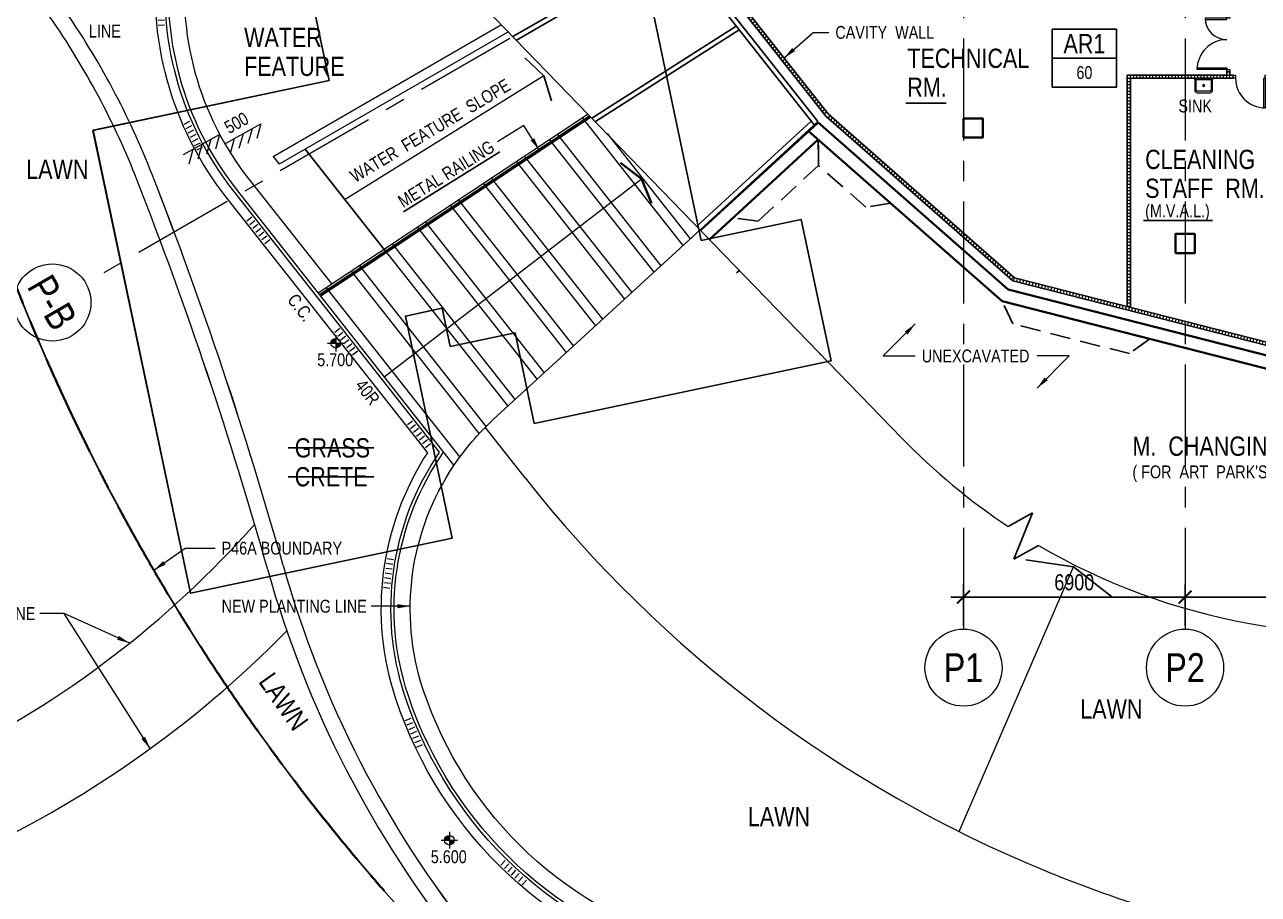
# Model space of a CAD drawing. Header units: millimetres. Extents: x 833576263 to 1668046980, y 817519639 to 1636103653.
# Drawn here: x 834050248 to 834088673, y 817982911 to 818009994 of the extents above; entities that cross this region are included whole.
import ezdxf
from ezdxf.enums import TextEntityAlignment as Align

# ---------------------------------------------------------------- set-up
doc = ezdxf.new("R2010")
doc.units = ezdxf.units.MM
doc.header["$LTSCALE"] = 100
doc.header["$MEASUREMENT"] = 0
for name, pattern in [('C160$0$DASHED', [19.05, 12.7, -6.35]), ('R_P_Grid$0$CENTER', [50.8, 31.75, -6.35, 6.35, -6.35]), ('R_P_LG$0$HIDDEN', [9.525, 6.35, -3.175])]:
    doc.linetypes.add(name, pattern=pattern)
doc.layers.get('Defpoints').update_dxf_attribs({"color": 170})
for name, color, linetype, lineweight in [('C160$0$DLN_TRAFFIC SIGN', 6, 'Continuous', 18), ('C160$0$PAV-secondary path-b', 6, 'Continuous', 18), ('R_P_Grid$0$RDA0251-PARK', 7, 'R_P_Grid$0$CENTER', 18), ('R_P_Grid$0$RDA0311-PARK', 7, 'Continuous', 25), ('R_P_Grid$0$RDA9101_P46A', 2, 'R_P_Grid$0$CENTER', 35), ('R_P_LG$0$4-LINE', 7, 'Continuous', 9), ('R_P_LG$0$8-STRS', 1, 'Continuous', 9), ('R_P_LG$0$RDA0322', 1, 'Continuous', 18), ('R_P_LG$0$RDA0324', 7, 'Continuous', 18), ('R_P_LG$0$RDA04011', 4, 'Continuous', 25), ('R_P_LG$0$RDA04031', 3, 'Continuous', 25), ('R_P_LG$0$RDA0504', 4, 'Continuous', 25), ('R_P_LG$0$RDA0621', 7, 'Continuous', 13), ('R_P_LG$0$RDA0624', 7, 'Continuous', 13), ('R_P_LG$0$RDA2202', 3, 'Continuous', 25), ('R_P_LG$0$RDA2203', 11, 'Continuous', 25), ('R_P_LG$0$RDA2301', 7, 'Continuous', 18), ('R_P_LG$0$RDA2401', 1, 'Continuous', 18), ('R_P_LG$0$RDA2804S', 2, 'Continuous', 35), ('R_P_LG$0$RDA3151', 1, 'Continuous', 18), ('R_P_LG$0$RDA4401', 1, 'Continuous', 18), ('R_P_LG$0$RDA4701', 7, 'Continuous', 18), ('R_P_LG$0$RDA5803', 1, 'Continuous', 20), ('R_P_LG$0$RDA7401', 4, 'Continuous', 18), ('R_P_LG$0$RDA9801', 7, 'Continuous', 18), ('R_site$0$000-Architecture boundary', 2, 'Continuous', 0), ('R_WKCD_PARK$0$PAV-secondary path-b', 6, 'Continuous', 18), ('R_WKCD_PARK$0$RDA9801', 7, 'Continuous', 18)]:
    doc.layers.add(name, color=color, linetype=linetype, lineweight=lineweight)
for name, color, linetype in [('C160$0$EVA', 1, 'C160$0$DASHED'), ('R_site$0$000-structure-b', 3, 'Continuous'), ('X-REF', 7, 'Continuous')]:
    doc.layers.add(name, color=color, linetype=linetype)
doc.layers.add('C_DWG1002P00L0LGGBP$0$C_METAL OR STEEL', color=7, linetype='Continuous', true_color=0xebd7f5)
doc.layers.add('C_DWG1002P00L0LGGBP$0$C_UNDERLINE OR FSI', color=7, linetype='Continuous', true_color=0xf56e7d)
doc.layers.add('R_P_Grid$0$Defpoints-1', color=5, linetype='Continuous', plot=False)
doc.styles.add('R_P_Grid$0$ARIAL', font='arial.ttf', dxfattribs={"width": 0.8})
doc.styles.add('R_P_Grid$0$R_GRID', font='arial.ttf', dxfattribs={"width": 0.8})
doc.styles.add('R_P_LG$0$Arial', font='arial.ttf', dxfattribs={"width": 0.8})
doc.styles.add('R_P_LG$0$romans', font='arial.ttf', dxfattribs={"width": 0.8})
doc.dimstyles.new('R_P_Grid$0$GRID', dxfattribs={"dimscale": 200, "dimtxt": 2.5, "dimasz": 2, "dimexe": 2, "dimexo": 0.5, "dimgap": 1, "dimtad": 1, "dimdec": 0, "dimzin": 12, "dimdsep": 46, "dimtxsty": 'R_P_Grid$0$ARIAL', "dimblk": 'R_P_Grid$0$_ArchTick', "dimcen": 2, "dimdle": 2, "dimclrd": 256, "dimclre": 256, "dimclrt": 4, "dimadec": 3, "dimazin": 0, "dimtfac": 1, "dimtdec": 0, "dimtix": 1, "dimtmove": 2, "dimatfit": 3, "dimfxl": 1, "dimtolj": 1, "dimarcsym": 0})
doc.dimstyles.new('R_P_LG$0$M_200LA', dxfattribs={"dimscale": 200, "dimtxt": 2.5, "dimasz": 2, "dimexe": 0.8, "dimexo": 0, "dimgap": 0.75, "dimtad": 1, "dimdec": 0, "dimrnd": 1, "dimzin": 12, "dimdsep": 46, "dimtxsty": 'R_P_LG$0$romans', "dimcen": 2, "dimdle": 1, "dimclrd": 7, "dimclre": 7, "dimclrt": 4, "dimaunit": 1, "dimadec": 3, "dimazin": 0, "dimtfac": 1, "dimtdec": 0, "dimtix": 1, "dimtmove": 2, "dimatfit": 3, "dimfxl": 1, "dimtolj": 1, "dimlwd": 18, "dimlwe": 18, "dimarcsym": 0})

# ---------------------------------------------------------------- blocks, each defined once
blk = doc.blocks.new('R_P_Grid$0$mark-1')
at = {"linetype": 'Continuous'}
blk.add_circle((0, 0), 4, dxfattribs=at)
at = {"color": 3, "style": 'R_P_Grid$0$R_GRID', "width": 0.8}
blk.add_attdef('GRID', text='', height=3, dxfattribs=at).set_placement((0, 0), align=Align.MIDDLE_CENTER)
blk = doc.blocks.new('R_P_Grid$0$_ArchTick')
at = {"color": 0, "linetype": 'ByBlock', "const_width": 0.15}
blk.add_lwpolyline([(-0.5, -0.5), (0.5, 0.5)], dxfattribs=at)
blk = doc.blocks.new('*D201')
at = {"layer": 'Defpoints', "color": 0, "transparency": 16777216}
for p in [(834086390, 817992170), (834079490, 817991170), (834086390, 817991170)]:
    blk.add_point(p, dxfattribs=at)
at = {"layer": 'R_P_Grid$0$RDA0311-PARK', "lineweight": -2, "transparency": 16777216}
for p, q in [((834079490, 817991270), (834079490, 817992570)), ((834086390, 817991270), (834086390, 817992570)), ((834079090, 817992170), (834086790, 817992170))]:
    blk.add_line(p, q, dxfattribs=at)
at = {"layer": 'R_P_Grid$0$RDA0311-PARK', "lineweight": -2, "transparency": 16777216, "xscale": 400, "yscale": 400, "zscale": 400, "rotation": 180}
blk.add_blockref('R_P_Grid$0$_ArchTick', (834079490, 817992170), dxfattribs=at)
at = {"layer": 'R_P_Grid$0$RDA0311-PARK', "lineweight": -2, "transparency": 16777216, "xscale": 400, "yscale": 400, "zscale": 400}
blk.add_blockref('R_P_Grid$0$_ArchTick', (834086390, 817992170), dxfattribs=at)
at = {"layer": 'R_P_Grid$0$RDA0311-PARK', "color": 4, "transparency": 16777216, "insert": (834082940, 817992625), "char_height": 500, "attachment_point": 5, "style": 'R_P_Grid$0$ARIAL'}
blk.add_mtext('\\A1;6900', dxfattribs=at)
blk = doc.blocks.new('*D202')
at = {"layer": 'Defpoints', "color": 0, "transparency": 16777216}
for p in [(834094390, 817992170), (834086390, 817991170), (834094390, 817991170)]:
    blk.add_point(p, dxfattribs=at)
at = {"layer": 'R_P_Grid$0$RDA0311-PARK', "lineweight": -2, "transparency": 16777216}
for p, q in [((834086390, 817991270), (834086390, 817992570)), ((834094390, 817991270), (834094390, 817992570)), ((834085990, 817992170), (834094790, 817992170))]:
    blk.add_line(p, q, dxfattribs=at)
at = {"layer": 'R_P_Grid$0$RDA0311-PARK', "lineweight": -2, "transparency": 16777216, "xscale": 400, "yscale": 400, "zscale": 400, "rotation": 180}
blk.add_blockref('R_P_Grid$0$_ArchTick', (834086390, 817992170), dxfattribs=at)
at = {"layer": 'R_P_Grid$0$RDA0311-PARK', "lineweight": -2, "transparency": 16777216, "xscale": 400, "yscale": 400, "zscale": 400}
blk.add_blockref('R_P_Grid$0$_ArchTick', (834094390, 817992170), dxfattribs=at)
at = {"layer": 'R_P_Grid$0$RDA0311-PARK', "color": 4, "transparency": 16777216, "insert": (834090390, 817992625), "char_height": 500, "attachment_point": 5, "style": 'R_P_Grid$0$ARIAL'}
blk.add_mtext('\\A1;8000', dxfattribs=at)
blk = doc.blocks.new('R_site$0$A$C486978F0')
at = {"layer": 'R_site$0$000-Architecture boundary'}
blk.add_lwpolyline([(-13.85, 1.783), (-12.705, 2.024), (-12.455, 0.835), (-10.434, 1.261), (-9.839, -1.562), (-0.592, 0.386), (-1.52, 4.789), (-4.637, 4.133), (-7.042, 15.547), (-15.193, 13.83), (-14.911, 12.494), (-16.658, 12.126), (-16.761, 12.615), (-16.957, 12.574), (-16.228, 9.115), (-23.581, 7.566), (-20.545, -6.848), (-12.394, -5.13)], close=True, dxfattribs=at)
blk = doc.blocks.new('R_site$0$architecture 2')
at = {"layer": 'R_site$0$000-structure-b'}
blk.add_lwpolyline([(834071.32, 818003.27), (834074.436, 818003.927), (834075.364, 817999.524), (834066.117, 817997.576), (834065.522, 818000.399), (834063.502, 817999.973), (834063.251, 818001.162), (834062.106, 818000.92), (834063.563, 817994.007), (834055.412, 817992.29), (834052.375, 818006.703), (834059.729, 818008.253), (834059, 818011.712), (834059.196, 818011.753), (834059.299, 818011.264), (834061.045, 818011.632), (834060.764, 818012.967), (834068.915, 818014.685)], close=True, dxfattribs=at)
blk.add_blockref('R_site$0$A$C486978F0', (834075.957, 817999.138))
blk = doc.blocks.new('R_site')
at = {"xscale": 1000, "yscale": 1000, "zscale": 1000}
blk.add_blockref('R_site$0$architecture 2', (0, 0), dxfattribs=at)
blk = doc.blocks.new('R_WKCD_PARK')
at = {"layer": 'Defpoints'}
blk.add_lwpolyline([(833961618, 817879845), (833961668, 817994332, -0.405705), (833969536, 818002425, 0.056187), (834023043, 818010017, -0.046979), (834087592, 818020389, -0.016359), (834088573, 818020421), (834091397, 818020421, -0.012147), (834090783, 818020570), (834073471, 818025208, 0.037249), (834021540, 818015826, -0.056187), (833969364, 818008422, 0.405705), (833955668, 817994334), (833955618, 817879824)], format="xyb", dxfattribs=at)
at = {"layer": 'R_WKCD_PARK$0$PAV-secondary path-b'}
for radius, end in [(31000, 318.5171), (34000, 315.442)]:
    blk.add_arc((834034187, 818014967), radius, 273.8022, end, dxfattribs=at)
at = {"layer": 'R_WKCD_PARK$0$RDA9801'}
for centre, radius, start, end in [((834030709, 817996118), 24748, 21.3852, 34.7912), ((834030709, 817996118), 25248, 21.3852, 34.7912), ((833934247, 817958344), 128842, 15.67115, 21.38515), ((833934247, 817958344), 128342, 15.67115, 21.38515), ((834089756, 818001971), 33170, 195.6711, 218.7117), ((834089756, 818001971), 32670, 195.6711, 218.7117)]:
    blk.add_arc(centre, radius, start, end, dxfattribs=at)
blk = doc.blocks.new('R_P_LG$0$DD_925-675')
at = {"layer": 'R_P_LG$0$RDA3151'}
for points in [[(0, -100), (0, 0), (75, 0), (75, -100)], [(75, -775), (120, -775), (120, -100), (75, -100)], [(1675, -100), (1675, -1025), (1630, -1025), (1630, -100)], [(1750, -100), (1675, -100), (1675, 0), (1750, 0)]]:
    blk.add_lwpolyline(points, close=True, dxfattribs=at)
for centre, radius, start, end in [((75, -100), 675, 270, 0), ((1675, -100), 925, 180, 270)]:
    blk.add_arc(centre, radius, start, end, dxfattribs=at)
blk = doc.blocks.new('R_P_LG$0$D-925')
at = {"layer": 'R_P_LG$0$RDA3151'}
for points in [[(75, 100), (75, 1025), (120, 1025), (120, 100)], [(0, 100), (75, 100), (75, 0), (0, 0)], [(1075, 100), (1075, 0), (1000, 0), (1000, 100)]]:
    blk.add_lwpolyline(points, close=True, dxfattribs=at)
blk.add_arc((75, 100), 925, 0, 90, dxfattribs=at)
blk = doc.blocks.new('R_P_LG$0$LMark-FFL-1')
h = blk.add_hatch(color=256)
h.paths.add_polyline_path([(0, 0.75, 0.414214), (-0.75, 0), (0, 0)])
h.paths.add_polyline_path([(0.75, 0), (0, 0), (0, -0.75, 0.414214)])
for p, q in [((-1.28, 0), (1.28, 0)), ((0, 1.28), (0, -1.28))]:
    blk.add_line(p, q)
blk.add_circle((0, 0), 0.75)
at = {"color": 7, "style": 'R_P_LG$0$romans', "width": 0.8}
blk.add_attdef('FFL', (1.03, 1.03), '', height=2, dxfattribs=at)
blk = doc.blocks.new('R_P_LG$0$P46A_Clean_Sink - P46A_Clean_Sink-V115-LG_F _5_000 Mpd_')
at = {"layer": 'R_P_LG$0$RDA7401'}
for p, q in [((-280, 0), (280, 0)), ((-280, -50), (-280, 0)), ((280, 0), (280, -50)), ((-280, -50), (-280, -370)), ((280, -50), (-280, -50)), ((-230, -370), (-230, -50)), ((230, -50), (230, -370)), ((280, -370), (280, -50)), ((200, -400), (-200, -400)), ((-200, -450), (200, -450))]:
    blk.add_line(p, q, dxfattribs=at)
for centre, radius, start, end in [((-200, -370), 80, 180, 270), ((-200, -370), 30, 180, 270), ((0, -225), 30, 0, 180), ((0, -225), 30, 180, 0), ((200, -370), 80, 270, 0), ((200, -370), 30, 270, 0)]:
    blk.add_arc(centre, radius, start, end, dxfattribs=at)
blk = doc.blocks.new('C_DWG1002P00L0LGGBP')
at = {"layer": 'C_DWG1002P00L0LGGBP$0$C_METAL OR STEEL', "const_width": 100}
blk.add_lwpolyline([(834067866, 818007138), (834059448, 818001561)], dxfattribs=at)
at = {"layer": 'C_DWG1002P00L0LGGBP$0$C_UNDERLINE OR FSI'}
for p, q in [((834077692, 818007548), (834078952, 818007548)), ((834062050, 818004168), (834065050, 818006035)), ((834085100, 818003899), (834087247, 818003899))]:
    blk.add_line(p, q, dxfattribs=at)
blk = doc.blocks.new('C160$0$A$C1FEE5943')
at = {"layer": 'C160$0$PAV-secondary path-b'}
for radius, end in [(31000, 318.5171), (34000, 315.442)]:
    blk.add_arc((834034187, 818014967), radius, 273.8022, end, dxfattribs=at)
blk = doc.blocks.new('C160')
at = {"layer": 'C160$0$EVA', "flags": 128}
blk.add_lwpolyline([(834128.317, 818030.08, -0.145844), (834116.042, 818026.421), (834088.573, 818026.421, 0.016359), (834087.2, 818026.376, 0.046979), (834021.54, 818015.826, -0.056187), (833969.364, 818008.422, 0.405705), (833955.668, 817994.334), (833955.618, 817879.824), (833955.722, 817865.438), (833956.59, 817853.63, 0.118446), (833959.114, 817845.73, 0.022563), (833976.131, 817820.318, 0.150268), (833991.721, 817808.776, 0.0852), (834018.736, 817804.167, 0.061119), (834043.876, 817807.277, -0.46092), (834055.521, 817798.987, 0.31719), (834075.122, 817775.842, 0.09515), (834184.419, 817768.828, 0.2774), (834239.09, 817811.861), (834242.392, 817820.559, -0.510377), (834255.055, 817823.984), (834260.246, 817819.79, 0.373727), (834277.287, 817820.398, -0.373727), (834287.905, 817820.777), (834291.644, 817817.756), (834296.232, 817823.434), (834292.655, 817826.325, -0.414214), (834291.445, 817837.716), (834332.502, 817888.525, -0.350062), (834342.367, 817890.708, 0.102667), (834400.842, 817875.706, 0.100957), (834409.137, 817876.999), (834444.015, 817889.966, 0.332678), (834453.167, 817904.166), (834452.857, 817908.595, -0.155717), (834454.024, 817913.381), (834445.783, 817911.703, -0.115419), (834446.872, 817908.177), (834447.182, 817903.747, -0.332678), (834441.924, 817895.59), (834407.046, 817882.623, -0.100957), (834401.121, 817881.699, -0.051411), (834372.209, 817886.047), (834379.39, 817889.501, 0.162917), (834396.595, 817906.227), (834392.123, 817910.781, -0.179073), (834376.789, 817894.908), (834366.567, 817889.991, -0.199372), (834360.364, 817889.652, -0.049629), (834334.8, 817901.625), (834322.119, 817909.179), (834319.048, 817904.024), (834323.346, 817901.465, -0.45655), (834325.501, 817889.415), (834274.553, 817826.357, -0.414214), (834263.162, 817825.148), (834259.846, 817827.828, -0.2375), (834248.727, 817852.408, -0.000008), (834248.76, 817853.209), (834242.765, 817853.459, 0.000008), (834242.732, 817852.657, 0.098884), (834244.917, 817838.726, -0.341761), (834241.931, 817829.272, 0.151594), (834236.782, 817822.688), (834233.48, 817813.99, -0.2774), (834183.667, 817774.781, -0.09515), (834076.628, 817781.65, -0.220431), (834063.432, 817792.491, -0.264689), (834064.805, 817812.539, -0.098357), (834067.029, 817814.779, 0.140841), (834072.196, 817820.936), (834089.614, 817860.11, -0.147837), (834100.578, 817872.816, -0.410901), (834111.707, 817870.393, 0.031692), (834114.287, 817866.928, 0.252242), (834125.77, 817862.431, -0.125686), (834129.746, 817861.915), (834135.114, 817859.776), (834142.622, 817855.048), (834145.562, 817859.914), (834128.702, 817870.086, -0.390962), (834117.887, 817872.026, -0.013137), (834117.027, 817873.227, -0.385183), (834118.544, 817883.988, 0.012387), (834120.815, 817885.981, 0.008404), (834123.055, 817888.118), (834117.142, 817894.113, -0.038497), (834096.207, 817877.116, 0.137723), (834084.132, 817862.548), (834066.714, 817823.373, -0.191803), (834062.187, 817818.953), (834051.762, 817814.614, -0.446391), (834035.637, 817822.309, 0.118164), (834032.365, 817828.01), (834034.386, 817830.321), (834031.649, 817832.687, -0.153015), (834020.841, 817838.946), (834021.04, 817839.146), (834020.346, 817839.938), (834020.139, 817839.748, -0.076925), (834016.885, 817845.319), (834013.267, 817848.405), (834007.454, 817841.536, -0.399413), (834008.806, 817824.317), (834007.069, 817822.176), (834011.728, 817818.395), (834015.819, 817823.438, -1.550619), (834022.422, 817810.24, -0.009421), (834018.731, 817810.167, -0.052259), (834003.179, 817811.781, -0.032796), (833993.716, 817814.435, -0.150265), (833980.961, 817823.878, -0.022565), (833964.244, 817848.84, -0.118446), (833962.574, 817854.07), (833961.721, 817865.68), (833961.618, 817879.845), (833961.668, 817994.332, -0.405705), (833969.536, 818002.425, 0.056187), (834023.043, 818010.017, -0.046979), (834087.592, 818020.389, -0.016359), (834088.573, 818020.421), (834116.042, 818020.421, 0.146696), (834131.681, 818025.11, -0.021313), (834130.797, 818030.541, -0.021313)], format="xyb", dxfattribs=at)
at = {"layer": 'C160$0$DLN_TRAFFIC SIGN', "xscale": 0.001, "yscale": 0.001, "zscale": 0.001}
blk.add_blockref('C160$0$A$C1FEE5943', (0, 0), dxfattribs=at)
blk.add_blockref('C160$0$A$C1FEE5943', (0, 0), dxfattribs=at)
blk = doc.blocks.new('R_P_Grid')
at = {"layer": 'R_P_Grid$0$Defpoints-1'}
blk.add_lwpolyline([(834108440.4, 818007620.1, -0.1997282), (834109168.7, 818019975.9, -0.0208452), (834108001, 818027127), (834067586.5, 818026987.1), (834068728.4, 818017529.2, 0.0161813), (834046498.6, 818014112.4, 0.1579728), (834065282.7, 817978992.6, 0.1381183), (834075161, 817973700.8, 0.0719948), (834091040.6, 817972530.6, 0.0723741), (834117284.3, 817982913.2, -0.0170396), (834113742.4, 817988285.2), (834114198.4, 817992921.6, 0.1458816), (834113708.6, 817995445.6, -0.0365185)], format="xyb", close=True, dxfattribs=at)
at = {"layer": 'R_P_Grid$0$RDA0251-PARK'}
for p, q in [((834082954.1, 818019726.7), (834052150.1, 818001942)), ((834079490, 818019726.7), (834079490, 817991170)), ((834086390, 818019726.7), (834086390, 817991170))]:
    blk.add_line(p, q, dxfattribs=at)
at = {"layer": 'R_P_Grid$0$RDA9101_P46A'}
blk.add_lwpolyline([(834116993, 818077298.7), (834130474, 818097143.7), (834143758.4, 818116699.7), (833974486.8, 818116699.7, 0.0534924), (833969964, 818084413.7), (833969890, 818040226.7), (833969957.4, 818008440.1, 0.0555536), (834021539.8, 818015825.8, -0.0332765), (834067877.4, 818024578), (834068728.4, 818017529.2, 0.0161813), (834046498.6, 818014112.4, 0.1579728), (834065282.7, 817978992.6, 0.1381183), (834075161, 817973700.8, 0.0719948), (834091040.6, 817972530.6, 0.0723741), (834117284.3, 817982913.2, -0.0170396), (834113742.4, 817988285.2), (834114198.4, 817992921.6, 0.1458816), (834113708.6, 817995445.6, -0.0365185), (834108440.4, 818007620.1, -0.1997282), (834109168.7, 818019975.9, -0.0208452), (834108001, 818027127, -0.1498646)], format="xyb", close=True, dxfattribs=at)
at = {"layer": 'R_P_Grid$0$RDA0251-PARK', "xscale": 300, "yscale": 300, "zscale": 300, "rotation": 300.0000000000772}
blk.add_blockref('R_P_Grid$0$mark-1', (834051110.9, 818001342), dxfattribs=at).add_auto_attribs({'GRID': 'P-B'})
at = {"layer": 'R_P_Grid$0$RDA0251-PARK', "xscale": 300, "yscale": 300, "zscale": 300}
for p, values in [((834079490, 817989970), {'GRID': 'P1'}), ((834086390, 817989970), {'GRID': 'P2'})]:
    blk.add_blockref('R_P_Grid$0$mark-1', p, dxfattribs=at).add_auto_attribs(values)
at = {"layer": 'R_P_Grid$0$RDA0311-PARK'}
for base, p1, p2, picture, middle in [((834086390, 817992170), (834079490, 817991170), (834086390, 817991170), '*D201', (834082940, 817992625.3)), ((834094390, 817992170), (834086390, 817991170), (834094390, 817991170), '*D202', (834090390, 817992625.3))]:
    dim = blk.add_linear_dim(base=base, p1=p1, p2=p2, dimstyle='R_P_Grid$0$GRID', dxfattribs=at)
    dim.commit()
    dim.dimension.update_dxf_attribs({"geometry": picture, "text_midpoint": middle})
blk = doc.blocks.new('R_P_LG')
at = {"layer": 'R_P_LG$0$RDA0621'}
h = blk.add_hatch(dxfattribs=at)
h.set_pattern_fill('_USER', color=256, scale=100, double=1, pattern_type=0)
h.set_pattern_definition([(308.241, (834072727.57, 818010276.7), (78.5414, 61.897), []), (38.241, (834072727.57, 818010276.7), (-61.897, 78.5414), [])])
h.paths.add_polyline_path([(834075269.5962, 818007212.6787), (834072854.8947, 818010276.7), (834072727.5733, 818010276.7), (834075196.7036, 818007143.6138)])
h = blk.add_hatch(dxfattribs=at)
h.set_pattern_fill('_USER', color=256, scale=100, double=1, pattern_type=0)
h.set_pattern_definition([(0, (834084690, 818008326.7), (0, 100), []), (90, (834084690, 818008326.7), (-100, 6e-15), [])])
h.paths.add_polyline_path([(834087890, 818008426.7), (834087790, 818008426.7), (834087790, 818008526.7), (834087690, 818008526.7), (834087690, 818008426.7), (834084590, 818008426.7), (834084590, 818001212.2803), (834084690, 818001186.8116), (834084690, 818008326.7), (834087890, 818008326.7)])
h = blk.add_hatch(dxfattribs=at)
h.set_pattern_fill('_USER', color=256, scale=100, double=1, pattern_type=0)
h.set_pattern_definition([(318.6699, (834075196.7, 818007143.61), (66.0396, 75.0917), []), (48.6699, (834075196.7, 818007143.61), (-75.0917, 66.0396), [])])
h.paths.add_polyline_path([(834081074.3583, 818002107.665), (834075269.5962, 818007212.6787), (834075196.7036, 818007143.6138), (834081026.3754, 818002016.6933)])
h = blk.add_hatch(dxfattribs=at)
h.set_pattern_fill('_USER', color=256, scale=100, double=1, pattern_type=0)
h.set_pattern_definition([(345.7113, (834081074.36, 818002107.67), (24.6807, 96.90646), []), (75.7113, (834081074.36, 818002107.67), (-96.90646, 24.6807), [])])
h.paths.add_polyline_path([(834093956.7502, 817998826.7), (834081074.3583, 818002107.665), (834081026.3754, 818002016.6933), (834093938.2369, 817998728.2228)])
at = {"layer": 'R_P_LG$0$RDA0624', "lineweight": 18}
h = blk.add_hatch(dxfattribs=at)
h.set_pattern_fill('DOTS', color=4, scale=90, angle=45, style=0)
h.set_pattern_definition([(45, (0, 0), (-50.513940681, 151.541822043), [0, -142.875])])
h.paths.add_polyline_path([(834023042.8602, 818010017.0877, -0.0469794105), (834087592.4086, 818020388.9736, -0.01635881), (834088573.1495, 818020421.0696), (834091396.5953, 818020421.0696, -0.0121473096), (834090782.7579, 818020569.6643), (834073470.9741, 818025208.3428, 0.0372492311), (834021539.7889, 818015825.7688, -0.0561869279), (833969363.6877, 818008422.2874, 0.4057052637), (833955668.2659, 817994334.2822), (833955655.7003, 817965708.069), (833961655.7009, 817965708.069), (833961668.2653, 817994331.6485, -0.4057052637), (833969535.848, 818002424.7579, 0.0561869279)])
at = {"layer": 'R_P_LG$0$RDA4701'}
h = blk.add_hatch(dxfattribs=at)
h.set_pattern_fill('_USER', color=256, scale=150, angle=-9.33640813, pattern_type=0)
h.set_pattern_definition([(3.1387, (834057362.52, 818036434.67), (-8.213, 149.775), [])])
h.paths.add_polyline_path([(834054411.2786, 818009912.9716), (834054610.9786, 818009923.9223), (834054554.8563, 818010947.3847), (834054355.1563, 818010936.434)])
h = blk.add_hatch(dxfattribs=at)
h.set_pattern_fill('_USER', color=256, scale=150, angle=13.55652007, pattern_type=0)
h.set_pattern_definition([(26.03164, (834048037.65, 818031608.98), (-65.8301, 134.7828), [])])
h.paths.add_polyline_path([(834055636.0795, 818006028.2388), (834055815.7898, 818006116.0123), (834055365.9507, 818007037.0279), (834055186.2404, 818006949.2544)])
h = blk.add_hatch(dxfattribs=at)
h.set_pattern_fill('_USER', color=256, scale=150, angle=25.76590571, pattern_type=0)
h.set_pattern_definition([(38.241, (834044932.6, 818026521.28), (-92.8456, 117.8121), [])])
h.paths.add_polyline_path([(834057769.1083, 818003126.1024), (834057926.1911, 818003249.8966), (834057291.7459, 818004054.9458), (834057134.6631, 818003931.1516)])
h = blk.add_hatch(dxfattribs=at)
h.set_pattern_fill('_USER', color=256, scale=150, angle=25.76590571, pattern_type=0)
h.set_pattern_definition([(38.241, (834047669.97, 818023047.83), (-92.8456, 117.8121), [])])
h.paths.add_polyline_path([(834060506.476, 817999652.6491), (834060663.5588, 817999776.4433), (834060029.1136, 818000581.4925), (834059872.0308, 818000457.6983)])
h = blk.add_hatch(dxfattribs=at)
h.set_pattern_fill('_USER', color=256, scale=150, angle=25.76590571, pattern_type=0)
h.set_pattern_definition([(38.241, (834045666.6, 818025589.9), (-92.84564, 117.8121), [])])
h.paths.add_polyline_path([(834062171.8102, 817997539.502), (834062328.893, 817997663.2962), (834062963.3382, 817996858.247), (834062806.2554, 817996734.4528)])
h = blk.add_hatch(dxfattribs=at)
h.set_pattern_fill('_USER', color=256, scale=150, angle=-19.75956583, pattern_type=0)
h.set_pattern_definition([(352.71555, (834069111.41, 818017955.7), (19.0193, 148.7893), [])])
h.paths.add_polyline_path([(834061410.6496, 817992405.5722), (834061609.0354, 817992380.2132), (834061739.0006, 817993396.9403), (834061540.6149, 817993422.2993)])
h = blk.add_hatch(dxfattribs=at)
h.set_pattern_fill('_USER', color=256, scale=150, angle=11.05503749, pattern_type=0)
h.set_pattern_definition([(23.53016, (834056011.87, 818013319.91), (-59.88475, 137.5275), [])])
h.paths.add_polyline_path([(834062486.5859, 817987431.9154), (834062669.9559, 817987511.7617), (834062260.7434, 817988451.533), (834062077.3734, 817988371.6867)])
h = blk.add_hatch(dxfattribs=at)
h.set_pattern_fill('_USER', color=256, scale=150, angle=34.87086159, pattern_type=0)
h.set_pattern_definition([(47.346, (834049414.64, 818004228.47), (-110.3188, 101.63545), [])])
h.paths.add_polyline_path([(834065791.5446, 817983159.3539), (834065927.0585, 817983306.4456), (834065173.2134, 817984000.9545), (834065037.6995, 817983853.8628)])
blk.add_line((834058987.1527, 818006120.3157), (834061449.708, 818002995.5726))
at = {"layer": 'Defpoints', "color": 5}
blk.add_line((834072423.7155, 818002261.8122), (834072512.0057, 818002341.805), dxfattribs=at)
at = {"layer": 'Defpoints', "color": 5, "linetype": 'R_P_LG$0$HIDDEN'}
for points in [[(834072314.9311, 818003978.8207), (834074966.2046, 818006414.1336), (834074974.9254, 818005607.4413), (834073089.049, 818003875.1797)], [(834074966.2046, 818006414.1336), (834077218.9565, 818004432.9449), (834076447.2601, 818004312.5926), (834074974.9254, 818005607.4413)], [(834084660.1975, 817999749.7098), (834081028.4172, 818000674.6734), (834080690.4946, 818001379.8914), (834085292.8141, 818000207.745)]]:
    blk.add_lwpolyline(points, close=True, dxfattribs=at)
at = {"layer": 'Defpoints', "color": 5}
blk.add_lwpolyline([(834075015.9492, 817999711.9356), (834075036.4491, 817999735.4621)], dxfattribs=at)
at = {"layer": 'R_P_LG$0$4-LINE'}
for points in [[(834104910.8668, 817981462.8327, -0.0184140076), (834082843.079, 817979291.4951, -0.0779970155), (834071020.7297, 817980411.143, -0.2554958459), (834061807.5652, 817989000.8472, -0.228304919), (834062799.8022, 817996661.8621), (834056525.9999, 818004622.7069, -0.2026240576), (834054407.2832, 818012350.377, -0.3338828864), (834058534.2997, 818016549.585, -0.0119410876), (834075021.5256, 818018632.9662, -0.0119410876)], [(834104857.9877, 817981758.4065, -0.0184034957), (834082824.7141, 817979590.9324, -0.0779970155), (834071094.9809, 817980701.8091, -0.2554958459), (834062092.325, 817989095.25, -0.2348736073), (834063170.4628, 817996676.2052), (834056761.624, 818004808.3981, -0.2026240576), (834054704.664, 818012310.8211, -0.3338828864), (834058579.006, 818016252.9348, -0.0119410876), (834075052.0177, 818018334.5198)]]:
    blk.add_lwpolyline(points, format="xyb", dxfattribs=at)
at = {"layer": 'R_P_LG$0$8-STRS'}
for p, q in [((834067802.4757, 818007204.1245), (834059391.9345, 818001632.3485)), ((834067866.1707, 818007138.3631), (834059447.8313, 818001561.4209)), ((834067623.0284, 818007085.2451), (834070749.5334, 818003118.0144)), ((834066594.1417, 818006403.633), (834069841.0913, 818002283.5698)), ((834066845.0897, 818006569.8798), (834070062.6625, 818002487.0929)), ((834068386.4849, 818006601.1684), (834070971.1046, 818003321.5375)), ((834065565.2549, 818005722.0209), (834068932.6491, 818001449.1253)), ((834065816.2029, 818005888.2678), (834069154.2204, 818001652.6483)), ((834064536.3682, 818005040.4088), (834068024.207, 818000614.6807)), ((834064787.3162, 818005206.6557), (834068245.7783, 818000818.2038)), ((834063758.4294, 818004525.0436), (834067337.3361, 817999983.7592)), ((834063507.4815, 818004358.7968), (834067115.7649, 817999780.2361)), ((834062729.5427, 818003843.4315), (834066428.894, 817999149.3146)), ((834062478.5947, 818003677.1847), (834066207.3228, 817998945.7916)), ((834064843.5714, 817997693.1252), (834071284.3612, 818003609.2775)), ((834061449.708, 818002995.5726), (834065298.8806, 817998111.347)), ((834061700.656, 818003161.8195), (834065520.4519, 817998314.8701)), ((834060419.2889, 818002315.905), (834064408.1328, 817997254.45)), ((834060671.7692, 818002480.2074), (834064618.0391, 817997472.7749))]:
    blk.add_line(p, q, dxfattribs=at)
for points in [[(834059642.8825, 818001798.5953), (834063798.8528, 817996525.0732)], [(834059391.9345, 818001632.3485), (834063618.9089, 817996268.7292)]]:
    blk.add_lwpolyline(points, dxfattribs=at)
blk.add_lwpolyline([(834063618.9089, 817996268.7292, -0.0589066335), (834064843.5788, 817997693.1319)], format="xyb", dxfattribs=at)
at = {"layer": 'R_P_LG$0$RDA0324'}
for p, q in [((834056484.4756, 818006279.1117), (834057606.9846, 818006903.8257)), ((834057606.9846, 818006903.8257), (834057476.7851, 818006446.8355)), ((834055196.6502, 818005946.9233), (834056321.0803, 818006572.7065)), ((834056043.8528, 818006418.42), (834055913.6533, 818005961.43)), ((834056320.6567, 818006572.4709), (834056190.4572, 818006115.4806)), ((834056321.0803, 818006572.7065), (834056484.4756, 818006279.1117)), ((834056776.5729, 818006441.6737), (834056646.3734, 818005984.6835)), ((834057053.3768, 818006595.7244), (834056923.1773, 818006138.7342)), ((834057330.1807, 818006749.775), (834057199.9812, 818006292.7848)), ((834055490.2449, 818006110.3186), (834055360.0455, 818005653.3286)), ((834055767.0489, 818006264.3693), (834055636.8494, 818005807.3793))]:
    blk.add_line(p, q, dxfattribs=at)
at = {"layer": 'R_P_LG$0$RDA04031'}
for p, q in [((834058457.9803, 817996814.8927), (834061117.968, 817996814.8927)), ((834058457.9803, 817996814.8927), (834061117.968, 817996814.8927)), ((834058457.9803, 817995914.8927), (834061117.968, 817995914.8927)), ((834058457.9803, 817995914.8927), (834061117.968, 817995914.8927))]:
    blk.add_line(p, q, dxfattribs=at)
at = {"layer": 'R_P_LG$0$RDA0504', "color": 4}
blk.add_line((834082255.7794, 818008952.5362), (834084255.7794, 818008952.5362), dxfattribs=at)
blk.add_lwpolyline([(834082255.7794, 818008052.5362), (834084255.7794, 818008052.5362), (834084255.7794, 818009852.5362), (834082255.7794, 818009852.5362)], close=True, dxfattribs=at)
at = {"layer": 'R_P_LG$0$RDA2202'}
for p, q in [((834065457.59, 818009625.0843), (834072128.7841, 818013476.7)), ((834065565.1847, 818009513.999), (834070507.1196, 818012367.2265)), ((834074837.2263, 818006872.7424), (834070413.3053, 818012486.2678)), ((834070638.3788, 818012443.0091), (834074948.0119, 818006974.504)), ((834067917.9868, 818007084.8659), (834072410.2164, 818009952.3819)), ((834068024.4974, 818006974.8998), (834072503.5217, 818009833.9865)), ((834071179.9649, 818003717.0607), (834074744.1151, 818006990.8914)), ((834071284.354, 818003609.271), (834074948.0119, 818006974.504))]:
    blk.add_line(p, q, dxfattribs=at)
at = {"layer": 'R_P_LG$0$RDA2203'}
for p, q in [((834072727.5733, 818010276.7), (834075196.7036, 818007143.6138)), ((834072854.8947, 818010276.7), (834075269.5962, 818007212.6787)), ((834084590, 818001212.2803), (834084590, 818008426.7)), ((834087690, 818008426.7), (834084590, 818008426.7)), ((834084690, 818008326.7), (834084690, 818001186.8116)), ((834084690, 818008326.7), (834087890, 818008326.7)), ((834087690, 818008426.7), (834087690, 818008526.7)), ((834087690, 818008526.7), (834087790, 818008526.7)), ((834087790, 818008426.7), (834087790, 818008526.7)), ((834087890, 818008426.7), (834087790, 818008426.7)), ((834087890, 818008426.7), (834087890, 818008326.7)), ((834081074.3583, 818002107.665), (834075269.5962, 818007212.6787)), ((834081026.3754, 818002016.6933), (834075196.7036, 818007143.6138)), ((834093944.216, 817998726.7), (834081026.3754, 818002016.6933)), ((834093956.7502, 817998826.7), (834081074.3583, 818002107.665))]:
    blk.add_line(p, q, dxfattribs=at)
at = {"layer": 'R_P_LG$0$RDA2301'}
blk.add_line((834065837.1972, 817995877.3143), (834064589.8604, 817997460.0633), dxfattribs=at)
for points in [[(834063585.0891, 818011558.334), (834077571.4029, 817997118.2678, 0.053945897), (834080880.3846, 817994367.3169, 0.053945897)], [(834081824.1538, 817993778.2888, 0.1778868518), (834095400.4886, 817991334.987), (834108054.5299, 817993559.6622)]]:
    blk.add_lwpolyline(points, format="xyb", dxfattribs=at)
for start, end in [(218.2410252, 247.62457243), (247.62457242, 251.68619615)]:
    blk.add_arc((834097253.753, 818020636.1515), 40000, start, end, dxfattribs=at)
at = {"layer": 'R_P_LG$0$RDA2401'}
for p, q in [((834066420.914, 818008402.8474), (834060226.8663, 818004547.2398)), ((834058987.1527, 818006120.3157), (834061449.708, 818002995.5726)), ((834079358.6839, 817984862.3272), (834082918.2479, 817993113.2676))]:
    blk.add_line(p, q, dxfattribs=at)
at = {"layer": 'R_P_LG$0$RDA2401', "color": 3, "lineweight": 25}
for points in [[(834065822.171, 818008963.1212), (834066420.914, 818008402.8474), (834066659.3037, 818007618.2645)], [(834084094.8281, 817992182.8596), (834082918.2479, 817993113.2676), (834081434.0956, 817993330.7345)]]:
    blk.add_lwpolyline(points, dxfattribs=at)
at = {"layer": 'R_P_LG$0$RDA2804S'}
for p, q in [((834071301.7605, 818003591.3137), (834074960.3907, 818006951.9285)), ((834080882.4265, 818001743.7782), (834074960.3907, 818006951.9285)), ((834071580.1505, 818003303.8921), (834074966.2046, 818006414.1336)), ((834080690.4946, 818001379.8914), (834074664.1267, 818006679.7968)), ((834093906.6133, 817998426.7), (834080882.4265, 818001743.7782)), ((834093856.4763, 817998026.7), (834080690.4946, 818001379.8914))]:
    blk.add_line(p, q, dxfattribs=at)
for points in [[(834079490, 818006476.7), (834080090, 818006476.7), (834080090, 818007076.7), (834079490, 818007076.7)], [(834086090, 818002876.7), (834086690, 818002876.7), (834086690, 818003476.7), (834086090, 818003476.7)]]:
    blk.add_lwpolyline(points, close=True, dxfattribs=at)
at = {"layer": 'R_P_LG$0$RDA4401'}
for p, q in [((834065314.1305, 818009773.198), (834058173.3456, 818005650.4639)), ((834057985.7168, 818005888.5466), (834058173.3456, 818005650.4639)), ((834061446.3602, 817999025.4822), (834069457.8935, 818005193.1877))]:
    blk.add_line(p, q, dxfattribs=at)
at = {"layer": 'R_P_LG$0$RDA4401', "color": 3, "lineweight": 25}
for p, q in [((834081637.0098, 817994792.9374), (834080880.3846, 817994367.3169)), ((834081052.1584, 817993344.0222), (834081637.0098, 817994792.9374)), ((834081824.1538, 817993778.2888), (834081052.1584, 817993344.0222))]:
    blk.add_line(p, q, dxfattribs=at)
at = {"layer": 'R_P_LG$0$RDA4401', "flags": 128}
blk.add_lwpolyline([(834057985.7168, 818005888.5466), (834065098.9412, 818009995.3686)], dxfattribs=at)
at = {"layer": 'R_P_LG$0$RDA4401', "color": 3, "lineweight": 35}
blk.add_lwpolyline([(834068806.5517, 818005691.3383), (834069457.8935, 818005193.1877), (834069772.8966, 818004436.1058)], dxfattribs=at)
at = {"layer": 'R_P_LG$0$RDA5803'}
blk.add_lwpolyline([(833961618.0111, 817879844.8784), (833961668.2653, 817994331.6485, -0.4057052637), (833969535.848, 818002424.7579, 0.0561869279), (834023042.8602, 818010017.0877, -0.0469794105), (834087592.4086, 818020388.9736, -0.01635881), (834088573.1495, 818020421.0696), (834091396.5953, 818020421.0696, -0.0121473096), (834090782.7579, 818020569.6643), (834073470.9741, 818025208.3428, 0.0372492311), (834021539.7889, 818015825.7688, -0.0561869279), (833969363.6877, 818008422.2874, 0.4057052637), (833955668.2659, 817994334.2822), (833955618.0015, 817879824.4572)], format="xyb", dxfattribs=at)
at = {"layer": 'R_P_LG$0$RDA9801'}
for points in [[(834056840.1654, 818004870.2952), (834059391.9345, 818001632.3485)], [(834057232.8724, 818005179.7807), (834059810.1812, 818001909.4265)]]:
    blk.add_lwpolyline(points, dxfattribs=at)
for points in [[(834104840.4938, 817981856.9492, -0.0184000982), (834082818.5925, 817979690.7449, -0.0779970155), (834071119.7313, 817980798.6978, -0.2554958459), (834062187.2449, 817989126.7176, -0.2371585484), (834063294.8205, 817996679.9658, -0.2321877957)], [(834104754.0172, 817982349.7982, -0.0183839116), (834082787.9844, 817980189.8071, -0.0779970155), (834071243.4833, 817981283.1412, -0.2554958459), (834062661.8445, 817989284.0555, -0.2321877957), (834063618.9089, 817996268.7292, -0.2321877957)]]:
    blk.add_lwpolyline(points, format="xyb", dxfattribs=at)
for centre, radius, start, end in [((834064609.6809, 818010993.3143), 9892.2562, 172.42332885, 218.2410252), ((834064609.6809, 818010993.3143), 9392.2562, 172.42332885, 218.2410252), ((834030709.4498, 817996118.2546), 24747.72, 21.38515118, 34.79116193), ((834030709.4498, 817996118.2546), 25247.72, 21.38515118, 34.79116193), ((833934247.3288, 817958343.997), 128842.2919, 15.671146264, 21.385151182), ((833934247.3288, 817958343.997), 128342.2919, 15.671146264, 21.385151182), ((834089755.6605, 818001970.9298), 33169.7835, 195.67114626, 218.7116625), ((834089755.6605, 818001970.9298), 32669.7835, 195.67114626, 218.7116625)]:
    blk.add_arc(centre, radius, start, end, dxfattribs=at)
at = {"layer": 'R_P_LG$0$RDA0322'}
ref = blk.add_blockref('R_P_LG$0$LMark-FFL-1', (834059937.4288, 818000073.7868), dxfattribs=dict(at, xscale=200, yscale=200, zscale=200))
ref.add_attrib('FFL', '5.700', dxfattribs={"layer": '0', "color": 7, "height": 400, "rotation": 0.00000095, "style": 'R_P_LG$0$romans', "width": 0.8}).set_placement((834059919.5803, 817999558.9483), align=Align.MIDDLE)
ref = blk.add_blockref('R_P_LG$0$LMark-FFL-1', (834063475.1316, 817984596.6311), dxfattribs=dict(at, xscale=200, yscale=200, zscale=200))
ref.add_attrib('FFL', '5.600', dxfattribs={"layer": '0', "color": 7, "height": 400, "rotation": 0.00000095, "style": 'R_P_LG$0$romans', "width": 0.8}).set_placement((834063457.283, 817984081.7926), align=Align.MIDDLE)
at = {"layer": 'R_P_LG$0$RDA3151'}
for name, p, rotation in [('R_P_LG$0$DD_925-675', (834087790, 818010276.7), 270), ('R_P_LG$0$D-925', (834088965, 818008426.7), 180)]:
    blk.add_blockref(name, p, dxfattribs=dict(at, rotation=rotation))
at = {"layer": 'R_P_LG$0$RDA7401'}
blk.add_blockref('R_P_LG$0$P46A_Clean_Sink - P46A_Clean_Sink-V115-LG_F _5_000 Mpd_', (834086970, 818008326.7), dxfattribs=at)
at = {"layer": 'R_P_LG$0$RDA0324', "style": 'R_P_LG$0$Arial', "width": 0.8}
blk.add_text('500', height=400, rotation=29.09741464, dxfattribs=at).set_placement((834056613.6332, 818006581.5924))
at = {"layer": 'R_P_LG$0$RDA04011', "width": 0.8}
for s, style, p in [('LINE', 'R_P_LG$0$romans', (834052248.9969, 818009593.0447)), ('CAVITY  WALL', 'R_P_LG$0$Arial', (834075498.351, 818009554.0677)), ('SINK', 'R_P_LG$0$Arial', (834086184.0444, 818007262.3673)), ('P46A BOUNDARY', 'R_P_LG$0$romans', (834056382.5535, 817993491.1799)), ('NEW PLANTING LINE', 'R_P_LG$0$romans', (834046058.5561, 817991454.2911)), ('NEW PLANTING LINE', 'R_P_LG$0$romans', (834056382.5535, 817991683.469))]:
    blk.add_text(s, height=400, dxfattribs=dict(at, style=style)).set_placement(p)
at = {"layer": 'R_P_LG$0$RDA04011', "style": 'R_P_LG$0$Arial', "oblique": 359.99999683, "width": 0.8}
blk.add_text('WATER  FEATURE  SLOPE', height=400, rotation=30.92342282, dxfattribs=at).set_placement((834062877.5386, 818006696.0323), align=Align.MIDDLE)
at = {"layer": 'R_P_LG$0$RDA04011', "width": 0.8}
for s, rotation, style, p in [('METAL RAILING', 31.9010173, 'R_P_LG$0$romans', (834062037.9295, 818004277.8233)), ('C.C.', 308.24102368, 'R_P_LG$0$Arial', (834058403.9724, 818001413.6369))]:
    blk.add_text(s, height=400, rotation=rotation, dxfattribs=dict(at, style=style)).set_placement(p)
at = {"layer": 'R_P_LG$0$RDA04031', "style": 'R_P_LG$0$Arial', "width": 0.8}
for s, p in [('WATER', (834057083.1454, 818009296.8846)), ('FEATURE', (834057083.1454, 818008396.8846)), ('CLEANING', (834085148.1003, 818005498.7167)), ('LAWN', (834050295.6641, 818005191.2346)), ('STAFF  RM.', (834085148.1003, 818004598.7167)), ('M.  CHANGING  RM.', (834084751.8403, 817996567.4987)), ('LAWN', (834083126.7532, 817988382.6621)), ('LAWN', (834072772.6504, 817985031.4535))]:
    blk.add_text(s, height=600, dxfattribs=at).set_placement(p)
at = {"layer": 'R_P_LG$0$RDA04031', "color": 4, "style": 'R_P_LG$0$Arial', "width": 0.8}
for s, p in [('(M.V.A.L.)', (834085148.1003, 818003998.7167)), ('UNEXCAVATED', (834078188.6211, 817999476.6239)), ("( FOR  ART  PARK'S  STAFF )", (834084751.8403, 817995867.4987))]:
    blk.add_text(s, height=400, dxfattribs=at).set_placement(p)
at = {"layer": 'R_P_LG$0$RDA04031', "style": 'R_P_LG$0$Arial', "width": 0.8}
blk.add_text('LAWN', height=600, rotation=305.43187852, dxfattribs=at).set_placement((834057508.0716, 817989528.7253))
at = {"layer": 'R_P_LG$0$RDA04031', "char_height": 600, "attachment_point": 1, "line_spacing_factor": 0.9, "style": 'R_P_LG$0$Arial'}
for s, insert, width in [('TECHNICAL RM.', (834077739.4932, 818009247.9716), 2670.859482), ('\\W0.8000;GRASS  CRETE', (834058657.9803, 817997114.8927), 2553.112112)]:
    blk.add_mtext(s, dxfattribs=dict(at, insert=insert, width=width))
at = {"layer": 'R_P_LG$0$RDA0504', "color": 4, "style": 'R_P_LG$0$Arial', "width": 0.8}
for s, height, p in [('AR1', 600, (834083255.7794, 818009402.5362)), ('60', 400, (834083255.7794, 818008502.5362))]:
    blk.add_text(s, height=height, rotation=0.0000034, dxfattribs=at).set_placement(p, align=Align.MIDDLE)
at = {"layer": 'R_P_LG$0$RDA4401', "style": 'R_P_LG$0$romans', "width": 0.8}
blk.add_text('40R', height=400, rotation=308.24102521, dxfattribs=at).set_placement((834060929.1812, 817998551.4245), align=Align.MIDDLE)
at = {"layer": 'R_P_LG$0$RDA04011'}
for points, override in [([(834073897.0215, 818008954.3425), (834074808.0009, 818009754.0677), (834075298.351, 818009754.0677)], {"dimtad": 0}), ([(834066277.0652, 818006085.6199), (834065798.5853, 818006854.2997), (834064976.3929, 818006342.5097)], {"dimtad": 0}), ([(834077988.6211, 818000676.6239), (834076988.6211, 817999676.6239), (834077988.6211, 817999676.6239)], {"dimgap": 0.75, "dimtad": 0}), ([(834081781.0037, 817998676.6239), (834082781.0037, 817999676.6239), (834081781.0037, 817999676.6239)], {"dimgap": 0.75, "dimtad": 0}), ([(834054269.5556, 817993005.0003), (834055247.5691, 817993691.1799), (834056182.5535, 817993691.1799)], {"dimgap": 0.75, "dimtad": 0}), ([(834062255.8586, 817991883.469), (834061040.7785, 817991883.469)], {"dimtad": 0}), ([(834054155.3254, 817987448.2877), (834051477.0679, 817991654.2911), (834050716.7811, 817991654.2911)], {"dimgap": 0.75, "dimtad": 0}), ([(834053519.7502, 817990733.5862), (834051477.0679, 817991654.2911), (834050716.7811, 817991654.2911)], {"dimgap": 0.75, "dimtad": 0})]:
    blk.add_leader(points, dimstyle='R_P_LG$0$M_200LA', override=override, dxfattribs=at)

msp = doc.modelspace()

# ---------------------------------------------------------------- block references
at = {"layer": 'X-REF'}
for name in ['R_P_Grid', 'C_DWG1002P00L0LGGBP']:
    msp.add_blockref(name, (0, 0), dxfattribs=at)

# ---------------------------------------------------------------- next in the draw order: block references
msp.add_blockref('R_site', (0, 0), dxfattribs=at)

# ---------------------------------------------------------------- next in the draw order: block references
msp.add_blockref('R_WKCD_PARK', (0, 0), dxfattribs=at)

# ---------------------------------------------------------------- next in the draw order: block references
at = {"layer": 'X-REF', "xscale": 1000, "yscale": 1000, "zscale": 1000}
msp.add_blockref('C160', (0, 0), dxfattribs=at)

# ---------------------------------------------------------------- next in the draw order: block references
at = {"layer": 'X-REF'}
msp.add_blockref('R_P_LG', (0, 0), dxfattribs=at)

doc.saveas('drawing.dxf')
